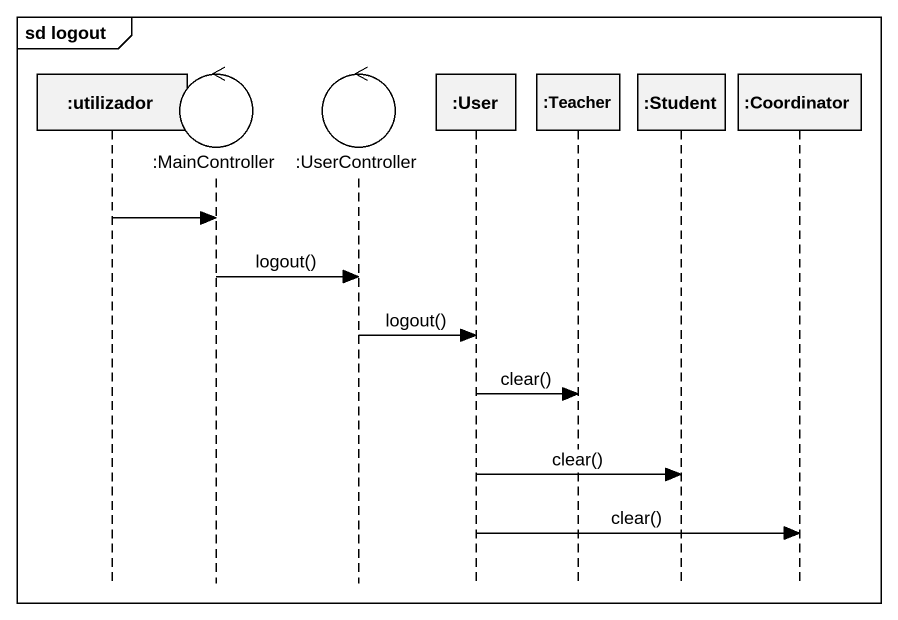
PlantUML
@startuml
mainframe sd logout
hide footbox
participant ":utilizador" as utilizador
control ":MainController" as MainController
control ":UserController" as UserController
participant ":User" as User
participant ":Teacher" as Teacher
participant ":Student" as Student
participant ":Coordinator" as Coordinator

utilizador -> MainController
MainController -> UserController : logout()
UserController -> User : logout()
User -> Teacher : clear()
User -> Student : clear()
User -> Coordinator : clear()
@enduml
